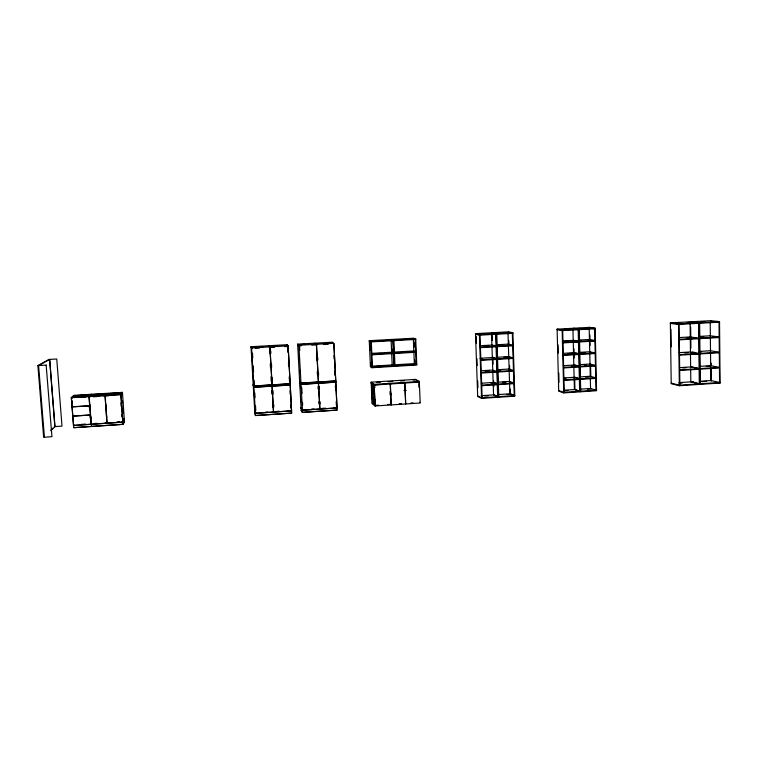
<?xml version="1.0" encoding="UTF-8"?>
<svg xmlns="http://www.w3.org/2000/svg" width="758" height="758" viewBox="0 0 758 758"><rect width="100%" height="100%" fill="white"/><g stroke="black" fill="none" stroke-linecap="round" stroke-linejoin="round"><path stroke-width="1.14" d="M122.986 422.026L73.479 425.437L73.839 427.673L123.147 424.376L124.53 421.969M124.359 419.657L122.91 422.206L73.498 425.484L71.347 397.533L73.715 395.373L122.445 392.369L124.473 422.054L123.857 422.092M107.039 423.191L105.144 395.515M122.445 392.369L120.806 394.615L89.141 396.576L91.292 424.234M91.614 426.394L91.367 424.129M91.15 424.177L88.894 396.064L72.436 397.078L72.484 397.694M90.458 415.062L72.844 416.066M90.448 414.929L72.768 416.151M105.002 395.524L106.973 423.277M73.839 427.673L92.249 426.356M89.69 405.871L72.143 406.913M89.681 405.738L72.133 406.771M91.481 395.259L121.583 393.402L121.536 392.805L91.443 394.653L91.481 395.259L99.942 394.359M91.197 394.293L88.999 396.576L71.347 397.675L73.564 425.352M90.562 394.331L88.544 397.088M44.428 437.167L38.582 365.583L49.668 359.406L54.879 426.678M50.871 430.696L54.964 426.583L49.753 360.581M51.042 429.919L52.69 428.27M90.183 394.729L73.905 395.733L73.952 396.339L74.388 395.932M46.162 365.157L51.942 436.655L43.651 437.319L37.9 365.621L49.024 359.434L56.746 359.008L61.995 426.119L54.33 426.631M73.45 424.878L74.094 424.84M81.21 424.366L85.645 424.073M94.703 423.466L97.052 423.315M105.267 422.765L107.608 422.613M116.997 421.988L119.347 421.836M122.237 421.637L124.35 419.06L123.734 419.098M255.939 412.769L255.342 412.807L254.707 410.684L255.294 410.647M265.575 412.134L267.849 411.982M276.926 411.376L279.19 411.224M288.229 410.628L290.485 410.476M302.916 409.652L301.002 407.624L301.58 407.586M311.604 409.074L313.926 408.922M322.046 408.382L325.504 408.155M333.586 407.615L335.898 407.463M514.796 395.591L481.567 397.798L477.663 395.922M596.546 390.171L563.725 392.341L558.703 390.578L559.243 390.541M255.901 413.119L255.304 413.157L255.455 415.536L291.688 413.119L290.229 385.045L253.949 387.3L253.238 385.415L253.835 385.377M302.793 410.002L302.196 410.04L302.366 412.399L337.054 410.087L335.747 382.155L301.097 384.372L299.666 382.553M255.323 413.233L291.584 410.931L288.135 345.856L287.017 344.719L251.002 346.709L254.868 413.536L255.455 415.536L291.688 413.119M302.252 410.125L337.016 407.908M376.186 405.331L378.488 405.179M387.679 404.564L389.982 404.412M399.248 403.796L401.569 403.644M410.855 403.029L413.176 402.877M419.562 402.451L420.131 402.413M302.347 410.277L337.083 407.975L333.899 343.317L298.908 345.26L302.461 410.286L301.03 408.211M481.586 398.367L514.805 396.159L512.872 332.753L508.514 331.833L475.522 333.643L477.682 396.491L481.586 398.367L479.416 334.61L475.522 333.643M563.744 392.909L596.555 390.73L595.182 328.205L589.705 327.352L557.111 329.152L558.722 391.137L563.744 392.909L562.142 330.033L557.111 329.152M255.484 413.574L254.896 413.612L254.764 411.348L255.351 411.31M333.908 343.431L332.118 342.228L297.638 344.132L301.201 410.533L301.779 410.495M373.144 403.303L372.576 403.341L371.685 383.671L372.254 383.633L373.144 403.303L372.093 402.934L375.039 405.407L375.617 405.369L374.537 404.99L373.637 385.073L419.43 382.07L419.411 381.492L415.564 379.398L371.145 382.174L372.121 403.512L375.058 405.985L420.207 403L419.307 382.004M679.357 385.737L720.1 383.027L719.541 321.6L710.71 320.681L670.356 322.908L671.218 383.7L679.357 385.737L678.533 323.874L670.356 322.908M92.779 426.318L123.203 424.291L123.033 421.941L122.408 421.988L122.569 424.328M302.319 412.324L337.054 410.087M481.188 395.695L494.642 394.804M498.764 394.539L510.428 393.762L513.706 395.136M563.346 390.275L575.474 389.47M580.704 389.129L591.079 388.447M671.721 383.122L671.209 383.16L679.348 385.187L720.091 382.477L710.796 380.544L710.218 322.415M679.035 382.638L693.684 381.672M699.558 381.283L711.307 380.507M123.696 419.78L124.312 419.743M484.732 396.027L488.247 395.79M506.95 394.558L510.447 394.321L510.286 389.044M564.52 390.749L567.998 390.522M587.639 389.224L591.098 388.996M679.045 383.178L682.399 382.961M701.908 381.672L706.608 381.359M371.145 382.174L374.177 384.334L419.411 381.492M379.872 384.486L374.111 384.846L375.058 405.985M401.863 383.103L404.194 382.961M390.266 384.42L390.844 384.382M418.757 382.619L419.335 382.582M679.386 367.649L690.642 366.938L699.113 368.672L679.67 369.913M699.482 366.379L710.653 365.669L719.446 367.384L700.146 368.606M682.769 367.981L686.142 367.763M706.191 366.493L709.535 366.285M679.68 370.463L699.113 369.231L695.939 368.568M700.155 369.165L719.446 367.933M481.33 383.226L493.145 382.468L497.267 384.135L481.7 385.14M497.76 382.174L509.499 381.426L513.858 383.074L498.376 384.069L494.235 382.402M563.592 377.977L574.109 377.304L579.349 378.877L563.952 379.862M579.823 376.934L590.274 376.271L595.731 377.825L580.429 378.801M490.796 383.178L493.164 383.036M502.478 382.439L505.993 382.212M563.611 378.526L565.942 378.384M585.64 377.124L589.127 376.897M404.005 390.484L406.288 390.342M374.452 392.511L372.386 392.644L373.931 393.838M481.718 385.708L497.286 384.713L494.188 383.453M498.394 384.638L513.877 383.643L509.518 381.985M563.971 380.421L579.358 379.436M580.438 379.37L595.741 378.384L593.561 377.759M253.769 384.211L253.172 384.249L253.816 386.049L290.229 383.804M79.022 395.648L87.132 395.145M102.254 394.217L112.639 393.582M114.941 393.43L120.712 393.08M480.657 370.776L492.738 370.027L496.86 371.515L481.273 372.481M497.362 369.743L509.12 369.023L513.469 370.491L497.968 371.448M563.279 365.678L573.815 365.034L579.055 366.427L563.639 367.384M579.529 364.683L589.999 364.029L595.456 365.413L580.135 366.36L574.877 364.968M73.952 396.339L90.23 395.335M485.063 371.069L489.46 370.795M497.381 370.311L500.905 370.094M571.485 365.735L573.825 365.583L579.065 366.995L563.649 367.943M584.2 364.949L586.521 364.806M90.164 395.989L120.588 394.103L120.626 394.71M253.788 385.983L290.153 383.728L288.116 345.97M335.822 380.98L300.964 383.131L299.609 381.388M71.347 397.533L120.92 394.463L123.147 424.376M290.257 384.391L253.854 386.646L253.21 384.827M335.851 381.568L300.992 383.728L299.637 381.966M82.65 397.448L85 397.306M93.338 396.785L96.863 396.567M103.903 396.131L108.602 395.837M253.854 387.167L290.295 384.979M300.973 384.249L335.879 382.155M481.292 373.059L496.878 372.093M497.987 372.017L513.488 371.06M580.145 366.919L595.475 365.972L593.287 365.422M376.83 382.392L380.525 382.165M388.162 381.681L392.739 381.397M400.395 380.923L404.156 380.687M413.243 380.118L415.583 379.966L415.564 379.398M480.25 358.847L482.448 358.714M504.042 357.425L508.751 357.141L513.1 358.439L497.58 359.368M567.666 353.635L572.356 353.361M580.42 352.877L585.081 352.603M392.758 364.911L370.425 366.247L371.875 367.137L416.758 364.446M395.089 364.769L414.91 363.584M480.837 359.794L496.452 358.866L492.321 357.558L480.231 358.278M563.317 354.867L578.752 353.948L573.512 352.726L562.967 353.361M579.842 353.882L595.182 352.963L589.724 351.769L579.235 352.385M376.328 366.465L379.853 366.256M388.077 365.763L392.777 365.479M400.944 364.996L404.44 364.788M480.856 360.372L496.471 359.434L493.373 358.449M563.336 355.436L578.771 354.517M579.851 354.45L595.201 353.531M371.894 367.715L416.777 365.024L415.716 338.845L413.877 338.21L369.26 340.683L370.444 366.815L371.894 367.715L370.7 341.346L369.26 340.683M679.187 352.65L690.453 351.968L698.933 353.436L679.471 354.63M699.312 351.428L710.502 350.746L719.304 352.195L699.975 353.38M684.825 352.849L688.207 352.65M699.321 351.968L701.557 351.835M679.471 355.18L698.942 353.995L695.768 353.436M699.985 353.929L719.304 352.754L717.106 352.385M678.988 337.594L690.273 336.95L698.762 338.153L679.263 339.29M699.141 336.429L710.35 335.785L719.162 336.969L699.805 338.096M686.9 337.689L690.282 337.49M700.269 336.912L703.632 336.723M679.272 339.849L698.772 338.712L695.588 338.257M699.814 338.655L719.171 337.528L712.558 336.628M496.954 357.283L508.732 356.582L513.081 357.871L497.561 358.799L493.42 357.492M37.9 365.621L46.266 365.1M479.805 345.743L491.914 345.051L496.035 346.179L480.401 347.079M496.556 344.786L508.343 344.113L512.692 345.222L497.153 346.112M562.654 340.996L573.209 340.399L578.458 341.432L562.995 342.322M578.951 340.067L589.44 339.47L594.907 340.494L579.538 341.375M485.328 345.999L488.635 345.809M497.75 345.288L501.284 345.079M563.838 341.488L568.538 341.223M578.96 340.626L581.291 340.494M371.591 353.38L391.63 352.224L393.269 352.991L371.865 354.223M393.942 352.091L413.83 350.954L415.668 351.693L394.425 352.925M377.512 353.616L381.047 353.418M404.497 352.063L408.003 351.864M480.43 347.647L496.054 346.747M497.172 346.69L512.711 345.79L509.452 344.956M563.014 342.891L578.468 342L574.28 341.166M579.557 341.943L594.926 341.053L591.647 340.437M371.894 354.81L393.298 353.569M394.444 353.503L415.687 352.281L413.859 351.522M481.453 333.89L484.997 333.691M494.434 333.169L499.134 332.914M557.661 329.683L557.121 329.711L562.152 330.602L595.191 328.773M564.132 329.323L567.628 329.133M576.952 328.612L580.429 328.422M673.739 323.268L677.112 323.088M687.231 322.529L691.125 322.311M701.254 321.752L704.798 321.553M260.07 346.794L263.452 346.614M273.581 346.046L276.945 345.866M298.254 344.682L297.667 344.719L298.946 345.856L301.286 345.724M301.125 344.53L304.583 344.331M318.398 343.573L314.958 343.762L314.93 343.175L316.456 344.284L319.885 409.131L318.379 383.235M328.707 343.004L332.146 342.805L332.118 342.228M479.416 334.61L512.872 332.753M562.142 330.033L595.182 328.205M678.533 323.874L719.541 321.6M378.716 340.74L382.25 340.541M392.852 339.954L396.358 339.764M405.71 339.243L409.225 339.053M512.891 333.331L479.435 335.188L475.541 334.221M288.135 345.856L251.59 347.884L255.437 413.328M370.7 341.346L415.716 338.845M719.55 322.159L678.543 324.433L670.366 323.458M252.234 348.453L251.04 347.297M255.058 348.292L259.643 348.036M269.346 347.496L274.5 347.211M284.752 346.643L287.026 346.52M287.566 346.482L288.163 346.453L287.017 344.719M311.813 345.136L317.081 344.843M323.467 344.492L328.119 344.236M714.027 321.582L716.234 321.809M713.515 321.61L719.029 322.188L719.579 382.515M591.903 328.252L594.092 328.593M592.462 328.46L594.651 328.801L596.006 390.199L590.558 388.475L590.34 379.161M576.08 329.36L578.174 329.711L579.643 391.289L574.412 389.546L572.934 328.839M692.547 352.091L695.73 352.641M690.462 352.508L692.585 352.877M713.951 366.853L716.149 367.289M574.28 340.333L578.487 341.166M691.656 366.872L698.023 368.17M510.153 332.895L512.332 333.359L514.237 395.629L509.888 393.8L509.186 371.373M717.902 382.534L720.1 383.027M493.591 333.814L495.656 334.287L497.674 396.728L493.553 394.88L491.535 333.331M575.635 352.906L577.738 353.399M691.334 381.824L698.743 383.576M697.692 383.88L699.805 384.382L699.113 322.737L690.604 321.79L690.614 322.339M494.055 345.269L496.12 345.828M575.18 377.238L578.326 378.176M579.131 390.901L574.943 389.508L574.716 380.165M413.906 338.788L415.735 339.432L370.728 341.924L369.288 341.261M495.126 395.306L497.201 396.226M393.326 364.873L394.975 365.754L393.895 340.645M416.512 380.478L419.25 382.07M404.744 382.989L405.757 403.881M405.625 403.891L404.857 383.046M371.174 382.743L374.262 384.979M316.399 344.359L318.369 381.985M391.09 404.857L390.304 383.899L391.185 404.933M375.172 404.819L372.851 402.886L372.538 396.055M375.125 405.918L374.177 384.334M297.638 344.132L299.031 345.364M301.021 383.055L335.747 380.914L333.899 344.558M269.857 346.937L272.141 384.846M301.153 410.457L302.366 412.399M291.517 410.751L255.37 413.404L254.735 411.262M272.046 386.106L273.534 412.21L269.914 346.87L269.062 345.714L269.099 346.302M251.002 346.709L251.684 347.988M74.521 397.675L74.341 395.335L72.038 398.111M72.256 400.916L72.427 403.19M91.993 396.586L91.822 394.255L89.814 397.002M89.814 404.592L90.079 408.06M90.685 416.142L90.856 418.454M89.179 405.568L89.349 407.832M89.946 415.791L90.117 418.065M105.826 404.734L105.987 407.037M106.499 413.963L106.755 417.421M121.867 393.004L121.82 392.407L120.332 395.117M122.408 400.537L122.569 402.858M123.156 410.978L123.317 413.299M120.863 394.539L122.787 422.225M120.882 402.763L121.138 406.307M121.735 414.56L121.905 416.919M252.499 353.133L252.774 357.823M253.248 366.019L253.579 371.884M254.053 380.08L254.328 384.77M254.802 392.957L255.067 397.618M255.541 405.776L255.806 410.438M270.748 350.935L270.881 353.275M271.468 363.783L271.667 367.289M272.245 377.806L272.444 381.312M272.965 390.645L273.164 394.132M273.742 404.592L273.875 406.913M269.545 351.001L269.677 353.342M270.265 363.859L270.454 367.365M270.985 376.707L271.241 381.378M271.762 390.721L271.961 394.207M272.548 404.668L272.672 406.989M287.633 347.647L287.879 352.309M288.447 362.798L288.637 366.294M289.205 376.773L289.395 380.27M289.963 390.74L290.143 394.217M290.712 404.649L290.901 408.126M299.543 345.819L299.789 350.471M301.75 387.679L302.054 393.459M302.546 402.716L302.669 405.028M298.86 356.146L299.04 359.576M299.59 369.895L299.77 373.334M300.376 384.789L300.556 388.21M301.163 399.608L301.286 401.892M317.735 357.596L317.848 359.917M318.502 372.671L318.616 374.992M319.213 386.58L319.326 388.892M319.971 401.579L320.094 403.881M316.484 356.506L316.664 359.984M317.261 371.581L317.431 375.058M318.028 386.656L318.142 388.968M318.796 401.655L318.91 403.957M333.908 355.511L334.079 358.979M334.648 370.539L334.875 375.163M335.387 385.576L335.614 390.171M336.182 401.674L336.353 405.123M371.306 341.896L372.453 367.099M370.065 345.771L370.274 350.31M370.842 362.798L370.994 366.209M372.083 390.209L371.771 383.283L371.202 383.321L374.717 385.396L374.822 387.745M372.349 395.979L372.661 402.896M389.991 391.488L390.143 395.003M375.352 399.494L375.456 401.844M394.425 366.37L393.298 340.096L391.649 339.442L391.678 340.02M392.748 340.702L393.828 365.82L392.189 364.939L391.156 341.185M392.066 349.068L392.218 352.47M391.251 393.772L391.28 394.349M390.531 392.057L390.683 395.543M418.804 383.785L418.947 387.291M415.166 339.461L416.189 364.484L414.351 363.622L413.337 338.826M414.048 342.332L414.238 347.06M414.768 360.041L414.939 364.162M480.004 335.159L482.126 397.761M476.176 336.514L476.412 343.497M476.934 358.638L477.18 365.621M477.701 380.753L477.938 387.736M496.774 334.221L498.783 396.652M498.252 397.258L496.196 333.681L492.065 332.734L492.084 333.302M492.122 334.486L492.312 340.408M492.861 356.971L493.088 364.077M493.629 380.639L493.828 386.561M508.514 331.833L508.523 332.392M508.789 340.655L508.893 344.198M509.556 365.441L509.66 368.985M508.021 333.605L509.139 369.582M562.701 330.573L564.265 392.312M558.059 344.899L558.267 353.086M558.788 372.983L559.025 382.354M579.264 329.654L580.723 391.213M580.192 391.81L578.705 329.114L573.455 328.252L573.465 328.811M573.948 348.652L574.176 357.994M589.705 327.352L589.715 327.911M589.876 334.894L590.112 345.373M590.605 367.488L590.823 376.802M589.212 329.105L590.293 376.84M670.963 329.285L671.209 346.842M690.671 327.001L690.917 347.998M690.112 323.533L690.453 351.532M690.481 353.863L690.633 366.692M690.642 366.938L690.642 367.478M690.661 369.032L690.822 381.861L699.283 383.861L698.601 323.325M679.064 324.405L679.879 385.149M699.643 323.268L700.316 383.794M710.71 320.681L710.71 321.231M711.127 363.073L711.156 365.403M711.175 367.725L711.307 381.047"/></g></svg>
